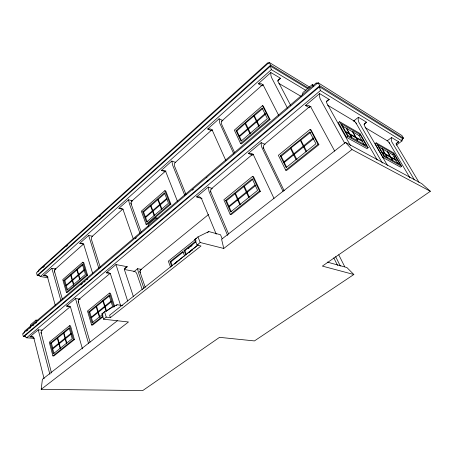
<?xml version="1.0" encoding="UTF-8"?>
<svg xmlns="http://www.w3.org/2000/svg" width="453" height="453" viewBox="0 0 453 453"><rect width="100%" height="100%" fill="white"/><g stroke="black" fill="none" stroke-linecap="round" stroke-linejoin="round"><path stroke-width="0.68" d="M212.281 188.476L208.272 187.083L209.065 191.579L227.644 235.509M222.927 120.566L219.105 118.782L219.841 123.341L233.827 153.958M293.25 154.122L290.52 148.295L310.537 132.378M327.247 262.083L346.862 267.53L353.844 274.507L254.444 340.922L219.546 337.343L142.706 390.588L41.2 389.32L42.395 379.314L117.389 320.707M265.056 144.394L261.217 142.633L261.245 145.136L261.885 147.491L283.063 191.37M277.496 81.047L280.6 78.312L270.854 72.52L270.854 75.141L271.472 77.429L287.389 107.973M396.347 145.153L401.992 140.928L402.44 138.488L319.501 86.761L24.439 336.2L26.619 337.791L34.332 338.385M326.568 101.704L329.269 99.473L319.631 93.595L319.484 96.376L320.141 98.862L344.716 143.233M148.125 226.557L148.816 223.912L155.821 217.944L157.112 218.272M302.276 95.102L302.955 92.525L312.247 84.609L313.419 85.334M364.376 144.954L362.377 141.444L362.553 140.764L356.602 137.678M363.94 124.36L366.619 122.259L358.402 117.248L358.153 119.751L358.753 122.038L382.366 163.04M395.911 143.907L398.685 141.829L391.602 137.508L391.284 139.773L391.834 141.897L414.382 179.847M23.76 333.425L24.909 330.854L316.177 83.012L317.264 83.494M37.859 271.874L38.681 270.084L267.734 62.808L268.601 63.199M382.298 148.805L382.502 148.425L381.953 148.607L386.924 157.14M71.025 333.357L52.729 348.114L52.503 348.453L54.088 353.261M310.028 87.367L269.178 62.412L36.512 272.774L37.197 275.362L39.915 275.792M42.831 267.729L44.405 266.307M66.449 246.392L67.503 245.447M99.513 216.528L100.566 215.577M37.197 275.362L270.622 65.147L308.442 88.125M37.831 275.458L270.469 66.121L307.836 88.754M38.279 275.056L40.413 276.545L271.319 69.637L270.469 66.121M47.825 276.296L43.641 275.628L51.846 268.301L55.985 269.003M83.93 244.195L79.785 243.323L88.646 235.401L92.752 236.319M133.199 238.657L123.012 209.433L118.901 208.352L128.516 199.762L132.553 200.922M165.385 171.772L161.381 170.379L171.846 161.03L175.787 162.474M211.562 130.713L207.678 128.997L219.105 118.782M262.021 85.798L258.323 83.726L270.854 72.52M54.643 269.75L83.477 244.099A2.446 1.569 -77.6 0 1 83.675 243.952M131.336 201.523L165.809 170.849M221.579 121.234L262.678 84.671M82.757 262.219L62.763 279.637L66.387 292.366L67.327 292.496L87.588 275.209L83.68 262.389L82.757 262.219L86.659 275.05L87.588 275.209M164.875 190.668L141.325 211.183L146.076 224.286L146.987 224.518L170.883 204.127L165.764 190.956L164.875 190.668L169.988 203.856L170.883 204.127M262.485 105.623L234.348 130.141L240.594 143.533L241.449 143.912L270.056 119.501L263.318 106.059L262.485 105.623L269.224 119.077L270.056 119.501M63.896 280.311L82.378 264.241L85.447 274.365L66.767 290.362L63.896 280.311L64.83 280.458L82.797 264.846M142.712 211.778L164.479 192.853L168.505 203.261L146.472 222.123L142.712 211.778L143.612 212.032L147.157 221.755M236.058 130.617L262.077 107.99L267.378 118.612L241.002 141.194L236.058 130.617L236.908 131.008L241.568 140.951M143.612 212.032L164.864 193.573M236.908 131.008L245.158 123.459L262.91 108.426M84.734 269.11L65.951 285.407L66.353 285.792L84.428 270.22M166.732 198.403L145.186 217.095L145.611 217.519L166.998 199.099M265.373 113.352L239.088 136.138L239.535 136.619L265.724 114.06M66.387 292.366L86.659 275.05M146.076 224.286L169.988 203.856M240.594 143.533L269.224 119.077M37.882 320.311L35.957 320.112L30.493 324.773L30.838 326.143M401.845 139.456L403.538 138.188L401.941 135.549L318.057 82.712L22.65 333.753L23.33 336.534L25.436 336.698M26.45 331.137L28.069 329.767M29.683 328.391L30.764 327.479M32.916 325.645L33.998 324.733M35.611 323.363L36.687 322.445M80.866 284.931L82.486 283.555M84.099 282.185L85.181 281.268M86.795 279.897L87.871 278.986M135.288 238.725L136.364 237.808M192.395 190.232L193.476 189.314M23.33 336.534L319.756 85.742L403.538 138.188M26.619 337.791L320.396 90.566L319.501 86.761M33.828 337.1L29.949 336.794L38.239 329.835L42.316 330.192M41.274 333.431A2.458 1.506 -82.2 0 1 42.129 330.175L70.391 306.562L66.529 306.086L75.515 298.538L80.226 299.178M110.243 273.295A2.622 1.755 -79.2 0 0 110.022 273.442L106.212 272.768L115.979 264.569L127.248 266.721L124.547 268.957M202.038 198.646L196.602 196.885L208.272 187.083M252.446 155.158L248.38 153.414L261.217 142.633M309.286 107.695L305.441 105.504L319.631 93.595M78.363 299.903L110.022 273.442M210.9 189.15L252.933 154.031M309.682 106.614L264.671 144.218A3.063 2.333 -65.3 0 0 263.606 148.267M133.805 271.766L137.57 268.691L141.54 269.45M69.547 325.69L49.292 342.213L52.888 355.905L53.867 355.962L74.394 339.597L70.509 325.786L69.547 325.69L73.42 339.524L52.888 355.905M114.688 306.641L110.436 293.25L109.479 293.108L87.491 311.047L91.625 324.994L92.593 325.09L102.933 316.851M252.644 176.291L223.85 199.784L230.181 214.433L231.075 214.711L260.362 191.37L253.516 176.63L252.644 176.291L259.49 191.047L260.362 191.37M310.146 129.371L278.369 155.3L285.69 170.141L286.539 170.504L318.895 144.717L310.968 129.807L310.146 129.371L318.074 144.297L318.895 144.717M50.43 343.023L69.15 327.785L72.203 338.697L53.278 353.833L50.43 343.023L51.404 343.091L69.609 328.289M102.848 314.184L92.027 322.842L88.754 311.828L109.082 295.277L112.593 306.392L107.18 310.718M225.594 200.43L252.219 178.754L257.604 190.402L230.605 211.998L225.594 200.43L226.489 200.724L231.24 211.681M280.322 155.872L309.71 131.948L315.951 143.731L286.12 167.593L280.322 155.872L281.177 156.257L286.67 167.35M140.056 270.254L208.573 214.49M88.754 311.828L89.717 311.941L109.524 295.837M226.489 200.724L253.097 179.088M281.177 156.257L290.498 148.68M111.155 300.99L91.025 317.383L91.455 317.785L111.387 301.732M255.045 184.937L228.686 206.381L229.15 206.862L255.956 185.266M313.436 137.842L283.776 161.953L284.252 162.474L313.85 138.629M52.922 348.833L71.229 334.082M339.546 121.693L338.351 122.655L346.551 137.344L366.987 148.635L368.17 147.735L360.056 133.527L339.546 121.693L347.768 136.387L368.17 147.735M41.2 389.32L128.476 321.987L103.601 319.212L101.942 313.804L104.552 311.715L117.078 304.744L122.559 305.481M103.601 319.212L106.228 317.128L110.379 317.604L201.007 245.99L197.049 245.011L194.824 239.405L197.961 236.896L208.81 231.551L220.515 234.756L222.253 238.924M195.175 239.665L168.323 261.16L170.521 267.111M171.721 266.29L170.011 261.675L182.87 251.404L184.614 255.939M185.804 254.999L184.06 250.458L196.172 240.781M91.625 324.994L103.058 315.871M116.053 305.565L117.078 304.744M207.276 232.78L208.81 231.551M230.181 214.433L259.49 191.047M285.69 170.141L318.074 144.297M170.011 261.675L170.889 261.862L183.21 252.032M184.06 250.458L184.932 250.662L195.939 241.879M188.261 248.601L189.36 247.723M190.464 246.845L192.112 245.532M197.049 245.011L200.203 242.508L223.776 248.459L352.009 149.524L430.35 191.274L322.366 266.098L353.844 274.507M353.533 121.115L358.402 117.248M183.952 256.081L174.111 263.889L174.694 264.008M187.468 253.289L197.559 245.283M198.346 244.813L109.626 315.192L110.379 317.604M175.498 263.08L179.32 260.045M188.816 252.514L189.881 251.675M190.945 250.832L192.536 249.563M175.787 263.142L176.88 262.276M189.111 252.581L190.169 251.738M191.234 250.9L192.293 250.056M346.551 137.344L347.768 136.387M430.35 191.274L421.777 183.646L345.52 142.429L221.591 239.275L223.776 248.459M342.315 125.962L358.98 135.481L360.146 134.575L366.556 145.798L347.711 135.283L341.222 123.697L360.146 134.575M376.183 142.831L375.044 143.697L383.04 157.502L400.509 167.151L401.635 166.33L393.742 152.967L376.183 142.831L384.195 156.642L401.635 166.33M387.111 140.906L391.602 137.508M383.04 157.502L384.195 156.642M388.266 152.214L392.808 154.813L393.917 153.986L400.146 164.552L384.042 155.56L377.717 144.677L393.917 153.986M101.942 313.804L103.737 312.802M194.824 239.405L196.647 238.505M127.248 266.721L125.017 268.063L124.479 269.869L133.403 296.602M398.685 141.829L396.72 143.057L396.568 144.733L418.991 182.316M366.619 122.259L364.461 123.561L364.246 125.334L387.406 165.339M329.269 99.473C327.87 99.79 325.854 101.042 326.579 102.723L350.39 145.43M280.6 78.312L278.335 79.547L277.978 81.246L290.633 105.339M29.949 336.794L32.435 336.721L33.794 337.887L44.105 378.776M66.529 306.086L69.111 306.013L70.555 307.202L82.423 348.867M106.212 272.768L108.89 272.706L110.43 273.918L120.628 305.56M43.641 275.628L46.064 275.571L47.401 276.658L55.402 305.877M79.785 243.323L82.293 243.267L83.709 244.377L92.763 273.686M196.602 196.885L199.507 196.829L201.274 198.086L216.234 234.178M118.901 208.352L121.506 208.306L123.012 209.433M161.381 170.379L164.082 170.339L165.696 171.483L177.502 201.415M248.38 153.414L251.409 153.369L253.312 154.643L274.014 198.437M207.678 128.997L210.486 128.963L212.214 130.119L225.9 160.696M305.441 105.504L308.612 105.475L310.667 106.766L334.682 151.076M258.323 83.726L261.256 83.703L263.102 84.87L278.68 115.379M73.42 339.524L74.394 339.597M40.413 276.545L48.052 277.746M99.054 272.468L99.7 272.581M99.586 272.015L100.232 272.128M124.677 269.552L134.32 271.347A2.565 1.45 50.5 0 1 136.834 273.782L142.304 289.767M155.821 217.944L157.667 218.448M206.942 181.189L207.548 181.404M207.599 180.628L208.21 180.849M206.336 177.655L206.942 177.876M35.957 320.112L37.231 320.707M345.316 131.319L355.616 137.123L352.638 131.857L353.221 131.659L353.029 132.078L356.007 137.344M381.89 151.936L384.274 153.278M385.209 153.805L390.265 156.659M391.166 157.163L396.273 159.796L396.109 160.419L382.309 152.661M345.175 131.766L349.739 134.331L351.755 137.916M350.135 134.558L356.432 138.103M357.026 138.437L362.377 141.444M378.374 146.562L387.7 151.891L387.904 151.517L387.366 151.698L392.638 160.707M278.861 83.403L301.313 96.495M327.547 105.158L354.795 121.41M365.118 127.57L387.27 140.787A2.735 0.606 52.4 0 1 389.671 143.522M271.319 69.637L305.866 90.368M320.396 90.566L401.992 140.928M316.177 83.012L317.372 83.76M345.52 142.429L352.009 149.524M389.076 142.514L409.971 177.848M394.07 156.217L394.784 157.434M392.808 154.813L398.051 163.726M388.023 152.44L390.276 156.296M391.018 157.553L392.315 159.779M382.621 149.36L384.886 153.25M385.628 154.524L387.264 157.333M355.871 122.763L377.168 159.926M358.98 135.481L361.947 140.696M356.766 138.692L357.774 140.464M356.047 137.882L357.717 140.838M349.71 133.794L346.715 128.476L346.913 128.046L346.319 128.244L349.308 133.567M350.475 135.153L351.483 136.948M318.057 82.712L319.756 85.742M312.247 84.609L313.176 86.28M269.178 62.412L270.622 65.147M306.67 151.359L300.894 140.22L300.305 140.334L306.041 151.857M291.103 148.182L297.049 159.915M293.646 154.903L296.12 159.79M338.759 254.835L344.733 266.738M335.616 256.585L340.345 266.064M333.793 257.842L337.559 265.424M259.263 125.804L254.382 115.832L253.827 115.928L259.014 126.902M263.063 147.146L284.173 190.764M245.707 123.363L250.481 133.324M245.169 123.828L247.519 128.743M247.859 129.445L249.937 133.788M234.671 152.769L221.557 124.128A2.831 2.038 -66.2 0 1 222.536 120.385M244.36 186.189L249.354 197.197M243.805 186.647L248.788 197.65M240.362 204.382L235.492 193.408L234.92 193.527L239.801 204.83M210.39 191.081L228.629 234.071M185.996 194.53L174.45 165.911A2.684 1.88 -70.8 0 1 175.39 162.333L211.138 130.526A2.797 1.999 -67.3 0 1 212.729 129.96M184.739 195.26L172.678 165.271L171.846 161.03M197.961 236.896L200.203 242.508M38.239 329.835L49.87 374.274M184.932 250.662L186.426 254.546M161.953 209.093L158.244 199.32L157.718 199.433L161.495 209.484M154.615 215.373L150.991 205.622L150.464 205.736L154.162 215.764M170.889 261.862L172.355 265.815M130.764 202.904L141.189 232.129M140.073 233.674L129.428 203.725L128.516 199.762M139.694 271.217L145.283 287.417M143.952 288.459L138.363 272.174L137.57 268.691M127.65 301.035L115.979 264.569M109.479 293.108L113.941 307.185M100.306 267.491L91.466 239.518A2.463 1.597 -77 0 1 92.333 236.223L122.542 209.343A2.542 1.704 -75.1 0 1 122.978 209.06M98.873 268.487L88.646 235.401M51.846 268.301L60.861 300.396M106.614 311.251L103.38 300.832L102.848 300.962L104.547 306.319M104.779 307.055L106.183 311.59M104.552 311.715L106.228 317.128M99.96 317.372L96.602 306.341L96.076 306.471L99.343 317.066M80.062 279.076L77.259 269.66L76.755 269.773L79.671 279.41M89.717 311.941L92.995 322.944M73.839 284.405L71.098 275.011L70.594 275.124L73.652 285.407M78.171 301.381L90.051 342.106M88.494 343.3L75.515 298.538M64.83 280.458L67.508 289.824M54.371 270.803L62.355 299.28M66.806 343.085L63.998 332.859L63.477 332.989L64.989 338.227M65.187 338.952L66.41 343.402M60.504 348.13L57.752 337.932L57.237 338.063L58.72 343.278M58.918 344.003L60.113 348.442M51.404 343.091L52.729 348.114M41.008 332.383L51.489 372.978M261.647 85.589A2.967 2.163 -62 0 1 263.408 84.915M164.949 171.619A2.656 1.846 -71.7 0 1 165.911 171.138M131.24 204.235A2.565 1.733 -74.3 0 1 132.14 200.804M54.734 272.1A2.378 1.478 -79 0 1 55.56 268.935M251.874 154.915A3.018 2.288 -66.9 0 1 253.374 154.326M210.866 192.191A2.894 2.14 -71.3 0 1 211.879 188.335M78.477 302.445A2.548 1.642 -80.7 0 1 79.366 299.059M353.861 120.855A2.945 0.702 51.8 0 1 356.488 123.833M140.237 272.797A2.565 1.789 -78.8 0 1 141.138 269.371M308.748 107.389A3.222 2.486 -59.7 0 1 311.069 106.755"/></g></svg>
